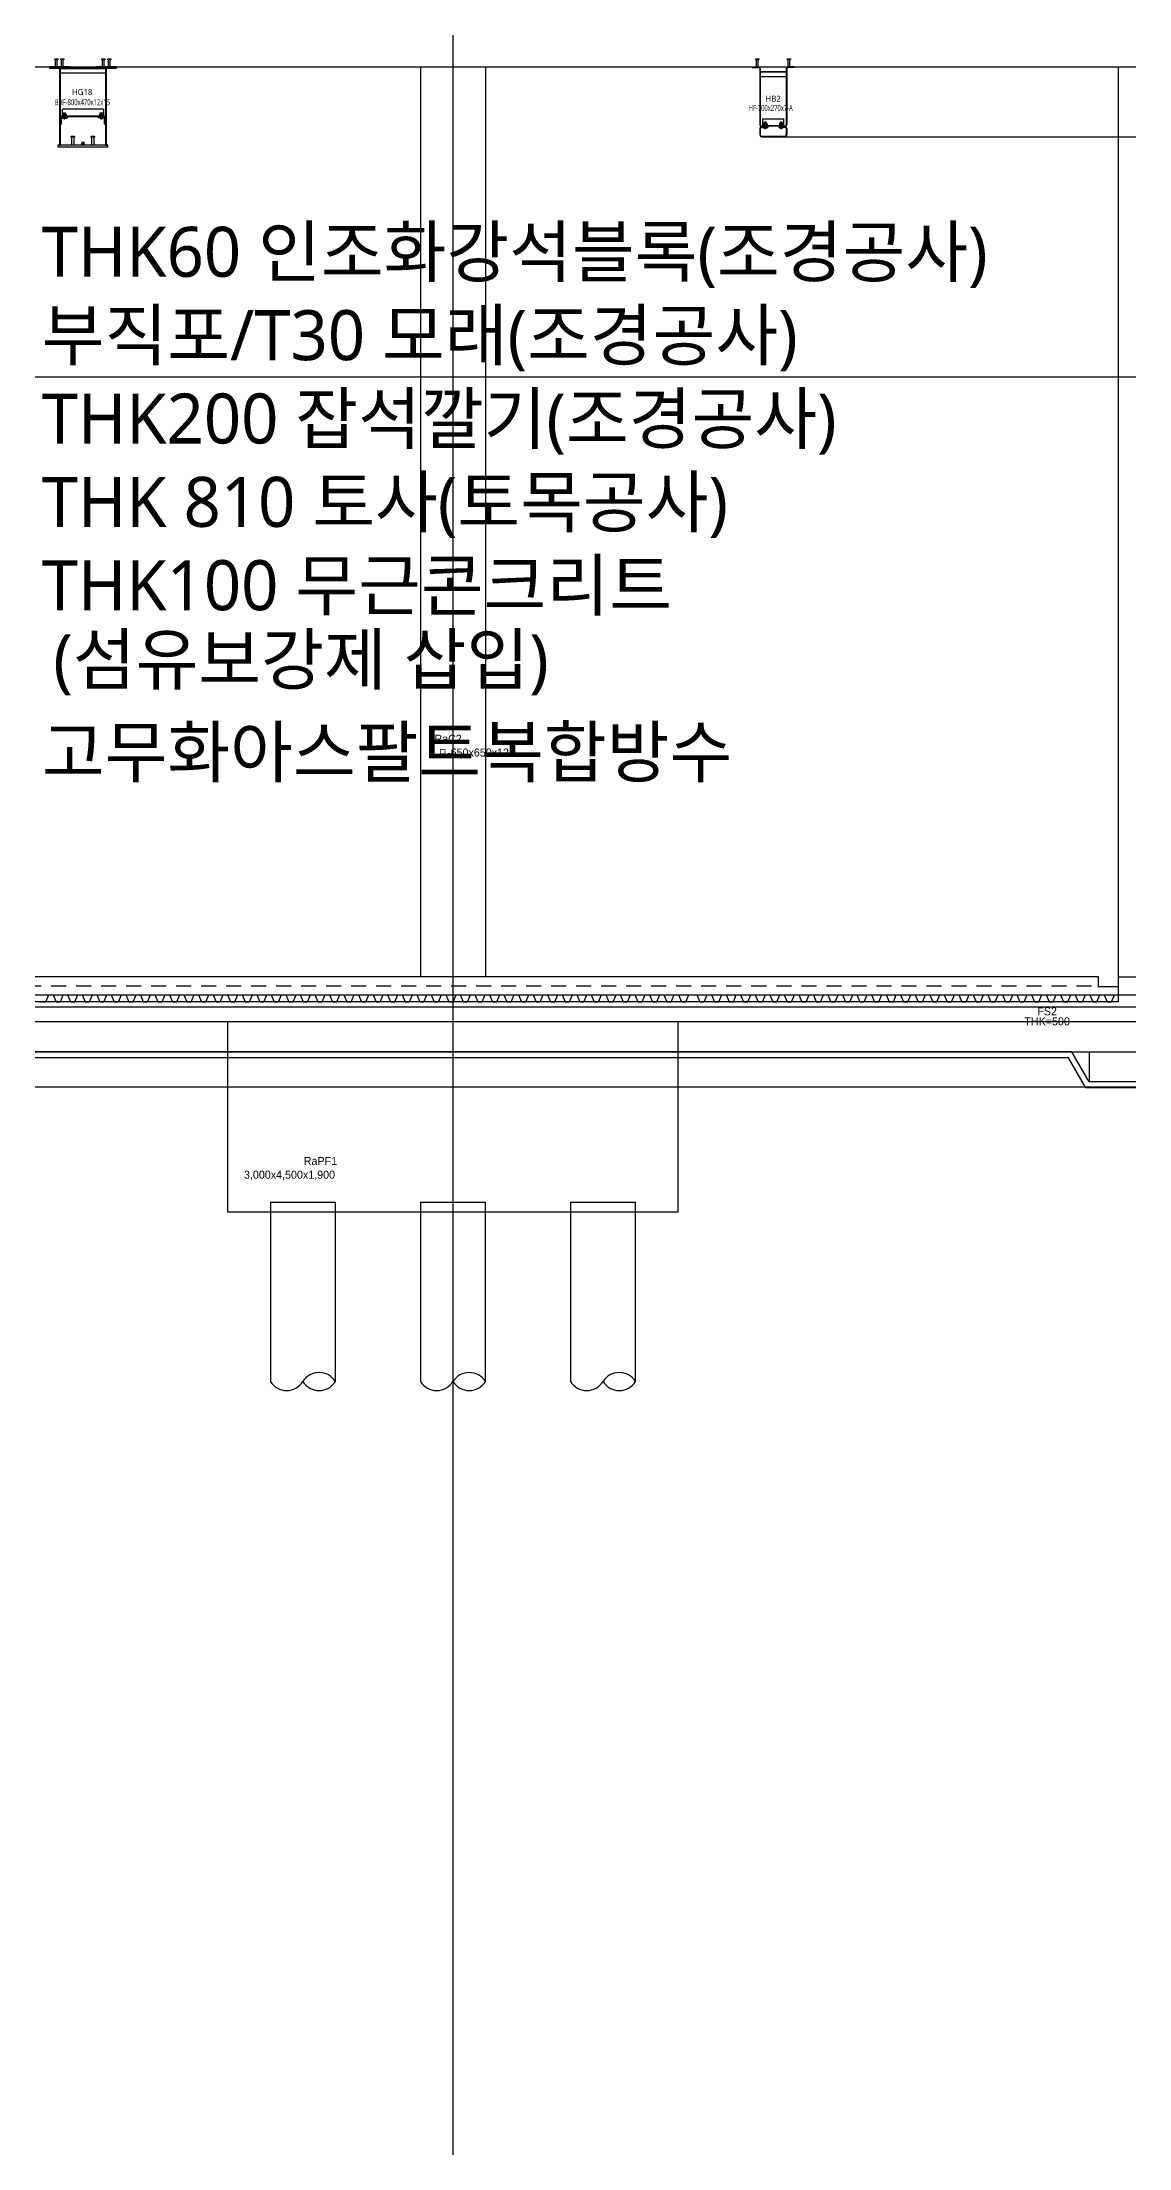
# Model space of a CAD drawing. Header units: millimetres. Extents: x 367092 to 767578, y 396038 to 811791.
# Drawn here: x 467312 to 478176, y 420444 to 441498 of the extents above; entities that cross this region are included whole.
import ezdxf
from ezdxf.enums import TextEntityAlignment as Align

# ---------------------------------------------------------------- set-up
doc = ezdxf.new("R2010")
doc.units = ezdxf.units.MM
doc.header["$LTSCALE"] = 100
doc.header["$MEASUREMENT"] = 0
doc.header["$PDSIZE"] = -10
for name, pattern in [('CENTER', [2, 1.25, -0.25, 0.25, -0.25]), ('HID', [2.5, 1.5, -1]), ('HIDDEN', [9.525, 6.35, -3.175])]:
    doc.linetypes.add(name, pattern=pattern)
doc.layers.get('0').update_dxf_attribs({"linetype": 'CONTINUOUS'})
doc.layers.get('Defpoints').update_dxf_attribs({"color": 171, "linetype": 'CONTINUOUS'})
for name, color, linetype in [('BOLT', 8, 'CONTINUOUS'), ('cen', 14, 'CONTINUOUS'), ('CEN(ST)', 1, 'CENTER'), ('CON', 2, 'CONTINUOUS'), ('ELE-6', 8, 'CONTINUOUS'), ('FIN', 8, 'CONTINUOUS'), ('FIN(패널-125글라스울)', 4, 'CONTINUOUS'), ('HF', 3, 'CONTINUOUS'), ('plate', 8, 'CONTINUOUS'), ('R', 3, 'CONTINUOUS'), ('SB', 7, 'CONTINUOUS'), ('STUD', 6, 'CONTINUOUS'), ('TEXT(MIN)', 7, 'CONTINUOUS'), ('W', 7, 'CONTINUOUS'), ('wire-meshes', 1, 'CONTINUOUS'), ('배수판', 5, 'CONTINUOUS')]:
    doc.layers.add(name, color=color, linetype=linetype)
doc.styles.add('CGS', font='cgse', dxfattribs={"bigfont": 'cgs'})
doc.styles.add('나눔바른고딕', font='NanumBarunGothic.ttf')

# ---------------------------------------------------------------- blocks, each defined once
blk = doc.blocks.new('*U383')
at = {"layer": 'BOLT'}
for p, q in [((-20, 0), (20, 0)), ((-20, 0), (-20, -4)), ((-17, 15), (17, 15)), ((20, 0), (20, -4)), ((-20, -4), (20, -4)), ((-18, -19), (-18, -6)), ((-14, -4), (14, -4)), ((-14, -20), (14, -20)), ((-10, -20), (-10, -31)), ((-10, -31), (-8, -33)), ((-10, -31), (10, -31)), ((-9, -19), (-9, -6)), ((-8, -33), (8, -33)), ((10, -31), (8, -33)), ((9, -19), (9, -6)), ((10, -20), (10, -31)), ((18, -19), (18, -6))]:
    blk.add_line(p, q, dxfattribs=at)
at = {"layer": 'BOLT', "linetype": 'HIDDEN'}
for p, q in [((-10, 15), (-10, 0)), ((10, 15), (10, 0))]:
    blk.add_line(p, q, dxfattribs=at)
at = {"layer": 'BOLT'}
for centre, radius, start, end in [((0, 10), 17.6, 15.5187, 164.4813), ((-14, -11), 6.71, 47.8966, 132.1034), ((-14, -14), 6.71, 227.8966, 312.1034), ((0, -29), 24.2, 68.2132, 111.7868), ((0, 4), 24.2, 248.2132, 291.7868), ((14, -11), 6.71, 47.8966, 132.1034), ((14, -14), 6.71, 227.8966, 312.1034)]:
    blk.add_arc(centre, radius, start, end, dxfattribs=at)
at = {"layer": 'cen'}
blk.add_line((0, 33), (0, -38), dxfattribs=at)
blk = doc.blocks.new('SB16')
at = {"layer": 'STUD'}
for p, q in [((-8, 0), (-8, 70)), ((8, 0), (8, 70))]:
    blk.add_line(p, q, dxfattribs=at)
blk.add_lwpolyline([(-15, 70), (-15, 80), (14, 80), (14, 70)], close=True, dxfattribs=at)
blk = doc.blocks.new('W')
at = {"layer": 'W'}
h = blk.add_hatch(color=256, dxfattribs=at)
h.dxf.hatch_style = 1
edge = h.paths.add_edge_path()
edge.add_line((0, 0), (0, 7.5))
edge.add_arc((0, 0), 7.5, 90, 180)
edge.add_line((-7.5, 0), (0, 0))
blk.add_lwpolyline([(0, 0), (0, 7.5, 0.4142136), (-7.5, 0)], format="xyb", close=True, dxfattribs=at)
blk = doc.blocks.new('*U382')
at = {"layer": 'STUD', "color": 0, "linetype": 'ByBlock'}
for p, q in [((0, 11), (-80, 11)), ((0, -11), (-80, -11))]:
    blk.add_line(p, q, dxfattribs=at)
blk.add_lwpolyline([(-80, -17), (-90, -17), (-90, 17), (-80, 17)], close=True, dxfattribs=at)
blk = doc.blocks.new('R')
at = {"layer": 'R', "const_width": 15}
blk.add_lwpolyline([(-7.5, -15, 1), (7.5, -15, 1)], format="xyb", close=True, dxfattribs=at)
at = {"layer": 'R'}
blk.add_circle((0, -15), 15, dxfattribs=at)
blk = doc.blocks.new('HG18-SEC')
at = {"layer": 'W'}
h = blk.add_hatch(color=256, dxfattribs=at)
h.dxf.hatch_style = 1
h.paths.add_polyline_path([(-225, -15), (-235, -25), (-235, -15)])
h = blk.add_hatch(color=256, dxfattribs=at)
h.dxf.hatch_style = 1
h.paths.add_polyline_path([(225, -15), (235, -25), (235, -15)])
h = blk.add_hatch(color=256, dxfattribs=at)
h.dxf.hatch_style = 1
edge = h.paths.add_edge_path()
edge.add_line((-225, -575), (-225, -582))
edge.add_arc((-234, -567), 18.2, 300.2401, 362.539)
edge.add_arc((-227, -564), 10.7, 278.6843, 351.3157, ccw=False)
h = blk.add_hatch(color=256, dxfattribs=at)
h.dxf.hatch_style = 1
edge = h.paths.add_edge_path()
edge.add_line((225, -575), (225, -582))
edge.add_arc((234, -567), 18.2, 177.461, 239.7599, ccw=False)
edge.add_arc((227, -564), 10.7, 188.6843, 261.3157)
h = blk.add_hatch(color=256, dxfattribs=at)
h.dxf.hatch_style = 1
h.paths.add_polyline_path([(-225, -785), (-235, -775), (-235, -785)])
h = blk.add_hatch(color=256, dxfattribs=at)
h.dxf.hatch_style = 1
h.paths.add_polyline_path([(225, -785), (235, -775), (235, -785)])
at = {"layer": 'Defpoints'}
for p in [(-235, -20), (235, -20), (0, -785), (0, -800)]:
    blk.add_point(p, dxfattribs=at)
at = {"layer": 'HF', "linetype": 'ByBlock'}
for points in [[(-135, 0), (-335, 0), (-335, -15), (-135, -15)], [(335, 0), (135, 0), (135, -15), (335, -15)], [(-235, -785), (-225, -785), (-225, -15), (-235, -15)], [(225, -785), (235, -785), (235, -15), (225, -15)], [(-250, -800), (250, -800), (250, -785), (-250, -785)]]:
    blk.add_lwpolyline(points, close=True, dxfattribs=at)
for points in [[(-207, -509), (-159, -509, 0.414214), (-150, -500), (-225, -500), (-225, -575, 0.414214), (-216, -566), (-216, -518, -0.414214)], [(207, -509), (159, -509, -0.414214), (150, -500), (225, -500), (225, -575, -0.414214), (216, -566), (216, -518, 0.414214)]]:
    blk.add_lwpolyline(points, format="xyb", close=True, dxfattribs=at)
at = {"layer": 'plate'}
for p, q in [((225, -15), (-225, -15)), ((225, -15), (-225, -15)), ((225, -15), (-225, -15)), ((225, -19), (-225, -19)), ((225, -19), (-225, -19)), ((225, -19), (-225, -19)), ((225, -65), (-225, -65)), ((225, -65), (-225, -65)), ((225, -65), (-225, -65)), ((205, -425), (-205, -425)), ((-205, -500), (-205, -425)), ((205, -494), (-205, -494)), ((205, -500), (-205, -500)), ((205, -425), (205, -500))]:
    blk.add_line(p, q, dxfattribs=at)
at = {"layer": 'W'}
for points in [[(-225, -15), (-235, -25), (-235, -15)], [(225, -15), (235, -25), (235, -15)], [(-225, -785), (-235, -775), (-235, -785)], [(225, -785), (235, -775), (235, -785)]]:
    blk.add_lwpolyline(points, close=True, dxfattribs=at)
for points in [[(-225, -575), (-225, -582, 0.278729), (-216, -566, -0.327968)], [(225, -575), (225, -582, -0.278729), (216, -566, 0.327968)]]:
    blk.add_lwpolyline(points, format="xyb", close=True, dxfattribs=at)
at = {"xscale": -1}
blk.add_blockref('W', (-225, -500), dxfattribs=at)
blk.add_blockref('W', (225, -500))
at = {"xscale": -1.066666666666665, "yscale": 1.066666666666665, "zscale": 1.066666666666665, "rotation": 180}
blk.add_blockref('R', (0, -785), dxfattribs=at)
at = {"layer": 'BOLT', "xscale": -1, "rotation": 180}
blk.add_blockref('*U383', (-185, -494), dxfattribs=at)
at = {"layer": 'BOLT', "rotation": 180}
blk.add_blockref('*U383', (185, -494), dxfattribs=at)
at = {"layer": 'SB', "color": 4, "rotation": 270}
for p in [(-100, -785), (100, -785)]:
    blk.add_blockref('*U382', p, dxfattribs=at)
at = {"layer": 'STUD'}
for p in [(-265, 0), (-205, 0), (205, 0), (265, 0)]:
    blk.add_blockref('SB16', p, dxfattribs=at)
at = {"layer": 'Defpoints', "style": '나눔바른고딕', "width": 0.6}
blk.add_text('BHF-800x470x12x15', height=60, dxfattribs=at).set_placement((-6, -402), align=Align.BOTTOM_CENTER)
at = {"layer": 'Defpoints', "style": '나눔바른고딕'}
blk.add_text('HG18', height=60, dxfattribs=at).set_placement((-8, -300), align=Align.BOTTOM_CENTER)
blk = doc.blocks.new('*U325')
at = {"layer": 'BOLT'}
for p, q in [((-20, 0), (20, 0)), ((-20, 0), (-20, -4)), ((-17, 18), (17, 18)), ((20, 0), (20, -4)), ((-20, -4), (20, -4)), ((-18, -19), (-18, -6)), ((-14, -4), (14, -4)), ((-14, -20), (14, -20)), ((-10, -20), (-10, -31)), ((-10, -31), (-8, -33)), ((-10, -31), (10, -31)), ((-9, -19), (-9, -6)), ((-8, -33), (8, -33)), ((10, -31), (8, -33)), ((9, -19), (9, -6)), ((10, -20), (10, -31)), ((18, -19), (18, -6))]:
    blk.add_line(p, q, dxfattribs=at)
at = {"layer": 'BOLT', "linetype": 'HIDDEN'}
for p, q in [((-10, 18), (-10, 0)), ((10, 18), (10, 0))]:
    blk.add_line(p, q, dxfattribs=at)
at = {"layer": 'BOLT'}
for centre, radius, start, end in [((0, 13), 17.6, 15.5187, 164.4813), ((-14, -11), 6.71, 47.8966, 132.1034), ((-14, -14), 6.71, 227.8966, 312.1034), ((0, -29), 24.2, 68.2132, 111.7868), ((0, 4), 24.2, 248.2132, 291.7868), ((14, -11), 6.71, 47.8966, 132.1034), ((14, -14), 6.71, 227.8966, 312.1034)]:
    blk.add_arc(centre, radius, start, end, dxfattribs=at)
at = {"layer": 'cen'}
blk.add_line((0, 36), (0, -38), dxfattribs=at)
blk = doc.blocks.new('*U160')
at = {"layer": 'Defpoints'}
blk.add_point((0, 0), dxfattribs=at)
at = {"layer": 'HF'}
for p, q in [((-209, 0), (-147, 0)), ((-209, 0), (-209, -6)), ((209, 0), (147, 0)), ((209, 0), (209, -6)), ((-209, -6), (-147, -6)), ((-135, -18), (-135, -582)), ((-129, -18), (-129, -582)), ((129, -18), (129, -582)), ((135, -18), (135, -582)), ((209, -6), (147, -6)), ((-135, -618), (-135, -682)), ((-129, -618), (-129, -682)), ((-117, -594), (-55, -594)), ((-117, -600), (-55, -600)), ((-117, -606), (-55, -606)), ((-55, -594), (-55, -600)), ((-55, -600), (-55, -606)), ((117, -594), (55, -594)), ((55, -594), (55, -600)), ((117, -600), (55, -600)), ((55, -600), (55, -606)), ((117, -606), (55, -606)), ((129, -618), (129, -682)), ((135, -618), (135, -682)), ((-117, -694), (117, -694)), ((-117, -700), (117, -700))]:
    blk.add_line(p, q, dxfattribs=at)
for centre, radius, start, end in [((-147, -18), 18, 360, 450), ((147, -18), 18, 90, 180), ((-147, -18), 12, 360, 450), ((147, -18), 12, 90, 180), ((-117, -582), 18, 180, 270), ((-117, -618), 18, 90, 180), ((-117, -582), 12, 180, 270), ((-117, -618), 12, 90, 180), ((117, -582), 12, 270, 360), ((117, -582), 18, 270, 360), ((117, -618), 18, 0, 90), ((117, -618), 12, 0, 90), ((-117, -682), 18, 180, 270), ((-117, -682), 12, 180, 270), ((117, -682), 12, 270, 360), ((117, -682), 18, 270, 360)]:
    blk.add_arc(centre, radius, start, end, dxfattribs=at)
blk = doc.blocks.new('HB2-SEC')
at = {"layer": 'plate'}
for p, q in [((129, -50), (-129, -50)), ((129, -54), (-129, -54)), ((129, -100), (-129, -100)), ((-105, -594), (-105, -519)), ((-105, -519), (105, -519)), ((105, -594), (105, -519))]:
    blk.add_line(p, q, dxfattribs=at)
for points in [[(-105, -588), (105, -588)], [(105, -594), (-105, -594)]]:
    blk.add_lwpolyline(points, dxfattribs=at)
at = {"layer": 'BOLT', "rotation": 180}
for p in [(-80, -588), (80, -588)]:
    blk.add_blockref('*U325', p, dxfattribs=at)
at = {"layer": 'HF'}
blk.add_blockref('*U160', (0, 0), dxfattribs=at)
at = {"layer": 'STUD'}
for p in [(-159, 0), (159, 0)]:
    blk.add_blockref('SB16', p, dxfattribs=at)
at = {"layer": 'Defpoints', "style": '나눔바른고딕', "width": 0.6}
blk.add_text('HF-700x270x7-A', height=60, dxfattribs=at).set_placement((-25, -459), align=Align.BOTTOM_CENTER)
at = {"layer": 'Defpoints', "style": '나눔바른고딕'}
blk.add_text('HB2', height=60, dxfattribs=at).set_placement((-1, -367), align=Align.BOTTOM_CENTER)

msp = doc.modelspace()

# ---------------------------------------------------------------- linework, layer by layer
at = {"layer": 'CEN(ST)', "ltscale": 10000}
for p, q in [((471419.2, 499911.1), (471419.2, 418443.5)), ((385174.2, 438151), (536557.9, 438151)), ((385174.2, 431051), (536557.9, 431051))]:
    msp.add_line(p, q, dxfattribs=at)
at = {"layer": 'CON', "ltscale": 1000}
msp.add_line((423351.8, 441251), (533944.1, 441251), dxfattribs=at)
at = {"layer": 'CON', "ltscale": 0.1}
for p, q in [((478072.8, 431901), (478072.8, 432151)), ((478072.8, 432151), (478278.8, 432151)), ((478072.8, 431901), (423351.8, 431901)), ((477605.6, 431401), (425308.3, 431401))]:
    msp.add_line(p, q, dxfattribs=at)
msp.add_lwpolyline([(481117.8, 431101), (477778.8, 431101), (477605.6, 431401)], dxfattribs=at)
at = {"layer": 'ELE-6', "ltscale": 10000}
for p, q in [((471094.1, 441251), (471094.1, 432151)), ((471744.1, 441251), (471744.1, 432151)), ((474737.5, 440551), (480882.8, 440551)), ((509763.8, 431701), (452471.8, 431701)), ((469169.1, 429801), (469169.1, 431701)), ((473669.1, 431701), (469169.1, 431701)), ((473669.1, 429801), (473669.1, 431701)), ((452171.8, 431401), (510063.8, 431401)), ((473669.1, 429801), (469169.1, 429801)), ((469594.1, 429901), (469594.1, 428106.3)), ((469594.1, 429901), (470244.1, 429901)), ((470244.1, 428106.3), (470244.1, 429901)), ((471094.1, 429901), (471094.1, 428106.3)), ((471094.1, 429901), (471744.1, 429901)), ((471744.1, 428106.3), (471744.1, 429901)), ((472594.1, 429901), (472594.1, 428106.3)), ((472594.1, 429901), (473244.1, 429901)), ((473244.1, 428106.3), (473244.1, 429901))]:
    msp.add_line(p, q, dxfattribs=at)
msp.add_lwpolyline([(452471.8, 431851), (509763.8, 431851)], dxfattribs=at)
for centre, start, end in [((469756.6, 428208.5), 212.17212, 327.82788), ((470081.6, 428004.1), 32.17212, 147.82788), ((470081.6, 428208.5), 212.17212, 327.82788), ((471256.6, 428208.5), 212.17212, 327.82788), ((471581.6, 428004.1), 32.17212, 147.82788), ((471581.6, 428208.5), 212.17212, 327.82788), ((472756.6, 428208.5), 212.17212, 327.82788), ((473081.6, 428004.1), 32.17212, 147.82788), ((473081.6, 428208.5), 212.17212, 327.82788)]:
    msp.add_arc(centre, 192, start, end, dxfattribs=at)
at = {"layer": 'FIN', "ltscale": 10000}
for p, q in [((477605.6, 431401), (477778.8, 431401)), ((477778.8, 431401), (477778.8, 431101))]:
    msp.add_line(p, q, dxfattribs=at)
for points in [[(478072.8, 432051), (477872.8, 432051), (477872.8, 432151), (423651.8, 432151)], [(478072.8, 432051), (477872.8, 432051), (477872.8, 432151)], [(481152.4, 431041), (477744.2, 431041), (477571, 431341), (425343, 431341), (424361.5, 429641), (422226.8, 429641), (422226.8, 429701), (422326.8, 429701)]]:
    msp.add_lwpolyline(points, dxfattribs=at)
at = {"layer": 'FIN'}
msp.add_lwpolyline([(423351.8, 431971), (478278.8, 431971)], dxfattribs=at)
at = {"layer": 'FIN(패널-125글라스울)', "ltscale": 0.1}
msp.add_lwpolyline([(478072.8, 432151), (478072.8, 441251)], dxfattribs=at)
at = {"layer": 'wire-meshes', "linetype": 'HID'}
msp.add_lwpolyline([(423651.8, 432061), (477872.8, 432061)], dxfattribs=at)
at = {"layer": '배수판'}
msp.add_lwpolyline([(467306.3, 431901), (467349.1, 431901), (467379, 431971), (467421.8, 431971), (467451.7, 431901), (467494.5, 431901), (467524.4, 431971), (467567.2, 431971), (467597.1, 431901), (467639.9, 431901), (467669.8, 431971), (467712.6, 431971), (467742.5, 431901), (467785.3, 431901), (467815.2, 431971), (467858, 431971), (467887.9, 431901), (467930.7, 431901), (467960.6, 431971), (468003.4, 431971), (468033.3, 431901), (468076.1, 431901), (468106, 431971), (468148.8, 431971), (468178.7, 431901), (468221.5, 431901), (468251.4, 431971), (468294.2, 431971), (468324.1, 431901), (468366.9, 431901), (468396.8, 431971), (468439.6, 431971), (468469.5, 431901), (468512.3, 431901), (468542.2, 431971), (468585, 431971), (468614.9, 431901), (468657.7, 431901), (468687.6, 431971), (468730.4, 431971), (468760.3, 431901), (468803, 431901), (468833, 431971), (468875.7, 431971), (468905.7, 431901), (468948.4, 431901), (468978.4, 431971), (469021.1, 431971), (469051.1, 431901), (469093.8, 431901), (469123.8, 431971), (469166.5, 431971), (469196.5, 431901), (469239.2, 431901), (469269.2, 431971), (469311.9, 431971), (469341.9, 431901), (469384.6, 431901), (469414.6, 431971), (469457.3, 431971), (469487.3, 431901), (469530, 431901), (469560, 431971), (469602.7, 431971), (469632.7, 431901), (469675.4, 431901), (469705.4, 431971), (469748.1, 431971), (469778.1, 431901), (469820.8, 431901), (469850.8, 431971), (469893.5, 431971), (469923.5, 431901), (469966.2, 431901), (469996.2, 431971), (470038.9, 431971), (470068.9, 431901), (470111.6, 431901), (470141.6, 431971), (470184.3, 431971), (470214.3, 431901), (470257, 431901), (470287, 431971), (470329.7, 431971), (470359.7, 431901), (470402.4, 431901), (470432.4, 431971), (470475.1, 431971), (470505.1, 431901), (470547.8, 431901), (470577.8, 431971), (470620.5, 431971), (470650.5, 431901), (470693.2, 431901), (470723.1, 431971), (470765.9, 431971), (470795.8, 431901), (470838.6, 431901), (470868.5, 431971), (470911.3, 431971), (470941.2, 431901), (470984, 431901), (471013.9, 431971), (471056.7, 431971), (471086.6, 431901), (471129.4, 431901), (471159.3, 431971), (471202.1, 431971), (471232, 431901), (471274.8, 431901), (471304.7, 431971), (471347.5, 431971), (471377.4, 431901), (471420.2, 431901), (471450.1, 431971), (471492.9, 431971), (471522.8, 431901), (471565.6, 431901), (471595.5, 431971), (471638.3, 431971), (471668.2, 431901), (471711, 431901), (471740.9, 431971), (471783.7, 431971), (471813.6, 431901), (471856.4, 431901), (471886.3, 431971), (471929.1, 431971), (471959, 431901), (472001.8, 431901), (472031.7, 431971), (472074.5, 431971), (472104.4, 431901), (472147.2, 431901), (472177.1, 431971), (472219.9, 431971), (472249.8, 431901), (472292.6, 431901), (472322.5, 431971), (472365.3, 431971), (472395.2, 431901), (472438, 431901), (472467.9, 431971), (472510.7, 431971), (472540.6, 431901), (472583.4, 431901), (472613.3, 431971), (472656.1, 431971), (472686, 431901), (472728.8, 431901), (472758.7, 431971), (472801.5, 431971), (472831.4, 431901), (472874.2, 431901), (472904.1, 431971), (472946.9, 431971), (472976.8, 431901), (473019.6, 431901), (473049.5, 431971), (473092.3, 431971), (473122.2, 431901), (473165, 431901), (473194.9, 431971), (473237.7, 431971), (473267.6, 431901), (473310.4, 431901), (473340.3, 431971), (473383.1, 431971), (473413, 431901), (473455.8, 431901), (473485.7, 431971), (473528.5, 431971), (473558.4, 431901), (473601.2, 431901), (473631.1, 431971), (473673.9, 431971), (473703.8, 431901), (473746.6, 431901), (473776.5, 431971), (473858.4, 431971), (473888.3, 431901), (473931.1, 431901), (473961, 431971), (474003.8, 431971), (474033.7, 431901), (474076.5, 431901), (474106.4, 431971), (474149.2, 431971), (474179.1, 431901), (474221.9, 431901), (474251.8, 431971), (474294.6, 431971), (474324.5, 431901), (474367.3, 431901), (474397.2, 431971), (474440, 431971), (474469.9, 431901), (474512.7, 431901), (474542.6, 431971), (474585.4, 431971), (474615.3, 431901), (474658.1, 431901), (474688, 431971), (474730.8, 431971), (474760.7, 431901), (474803.5, 431901), (474833.4, 431971), (474876.2, 431971), (474906.1, 431901), (474948.9, 431901), (474978.8, 431971), (475021.6, 431971), (475051.5, 431901), (475094.3, 431901), (475124.2, 431971), (475167, 431971), (475196.9, 431901), (475239.7, 431901), (475269.6, 431971), (475312.4, 431971), (475342.3, 431901), (475385.1, 431901), (475415, 431971), (475457.8, 431971), (475487.7, 431901), (475530.5, 431901), (475560.4, 431971), (475603.2, 431971), (475633.1, 431901), (475675.9, 431901), (475705.8, 431971), (475748.6, 431971), (475778.5, 431901), (475821.3, 431901), (475851.2, 431971), (475894, 431971), (475923.9, 431901), (475966.7, 431901), (475996.6, 431971), (476039.4, 431971), (476069.3, 431901), (476112.1, 431901), (476142, 431971), (476184.8, 431971), (476214.7, 431901), (476257.4, 431901), (476287.4, 431971), (476330.1, 431971), (476360.1, 431901), (476402.8, 431901), (476432.8, 431971), (476475.5, 431971), (476505.5, 431901), (476548.2, 431901), (476578.2, 431971), (476620.9, 431971), (476650.9, 431901), (476693.6, 431901), (476723.6, 431971), (476766.3, 431971), (476796.3, 431901), (476839, 431901), (476869, 431971), (476911.7, 431971), (476941.7, 431901), (476984.4, 431901), (477014.4, 431971), (477057.1, 431971), (477087.1, 431901), (477129.8, 431901), (477159.8, 431971), (477202.5, 431971), (477232.5, 431901), (477275.2, 431901), (477305.2, 431971), (477347.9, 431971), (477377.9, 431901), (477420.6, 431901), (477450.6, 431971), (477493.3, 431971), (477523.3, 431901), (477566, 431901), (477596, 431971), (477638.7, 431971), (477668.7, 431901), (477711.4, 431901), (477741.4, 431971), (477784.1, 431971), (477814.1, 431901), (477856.8, 431901), (477886.8, 431971), (477929.5, 431971), (477959.5, 431901), (478002.2, 431901), (478032.2, 431971), (478072.8, 431971)], dxfattribs=at)

# ---------------------------------------------------------------- block references
for name, p in [('HG18-SEC', (467720.5, 441251)), ('HB2-SEC', (474620.5, 441251))]:
    msp.add_blockref(name, p)

# ---------------------------------------------------------------- texts
at = {"layer": 'Defpoints', "style": 'CGS'}
for s, p in [('RaC2', (471370.8, 434468.5)), ('ㅁ-650x650x12', (471625.6, 434331.1)), ('FS2', (477358.6, 431743.4)), ('THK=500', (477358.6, 431643.4)), ('RaPF1', (470094.6, 430247.2)), ('3,000x4,500x1,900', (469785.3, 430109.9))]:
    msp.add_text(s, height=80, dxfattribs=at).set_placement(p, align=Align.BOTTOM_CENTER)
at = {"layer": 'TEXT(MIN)', "style": '나눔바른고딕'}
for s, p in [('THK60 인조화강석블록(조경공사)', (467309.2, 439401)), ('부직포/T30 모래(조경공사)', (467309.2, 438567.6)), ('THK200 잡석깔기(조경공사)', (467309.2, 437734.3)), ('THK 810 토사(토목공사)', (467309.2, 436901)), ('THK100 무근콘크리트', (467309.2, 436067.6)), ('고무화아스팔트복합방수', (467309.2, 434401))]:
    msp.add_text(s, height=500, dxfattribs=at).set_placement(p, align=Align.MIDDLE_LEFT)
msp.add_text('(섬유보강제 삽입)', height=500, dxfattribs=at).set_placement((472376.5, 435327.3), align=Align.MIDDLE_RIGHT)

doc.saveas('drawing.dxf')
